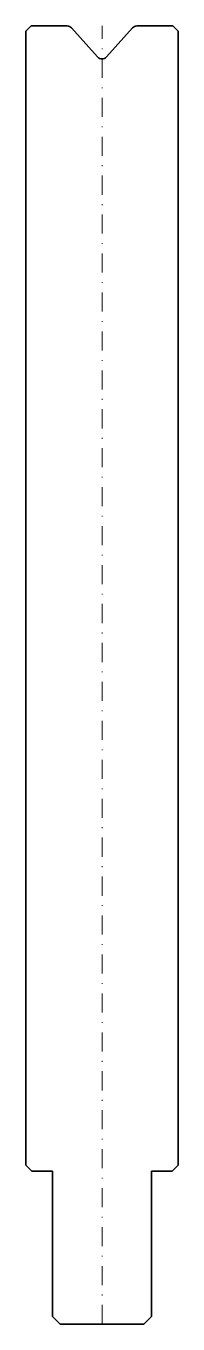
# Model space of a CAD drawing. Header units: millimetres. Extents: x -10 to 10, y -170 to 0.
import ezdxf

# ---------------------------------------------------------------- set-up
doc = ezdxf.new("R2010")
doc.units = ezdxf.units.MM
doc.header["$LTSCALE"] = 5
doc.linetypes.add('AUSGEZOGEN', pattern=[0])
doc.linetypes.add('DASHDOT', pattern=[1, 0.5, -0.25, 0, -0.25])
doc.layers.add('2', color=7, linetype='Continuous')

msp = doc.modelspace()

# ---------------------------------------------------------------- linework, layer by layer
at = {"layer": '2', "color": 7, "linetype": 'AUSGEZOGEN', "lineweight": 35}
for p, q in [((-10, -0.7), (-9.3, 0)), ((-9.3, 0), (-4.59, 0)), ((4.59, 0), (9.3, 0)), ((9.3, 0), (10, -0.7)), ((-10, -149.2), (-10, -0.7)), ((-4, -0.26), (-0.59, -4.05)), ((0.59, -4.05), (4, -0.26)), ((10, -0.7), (10, -149.2)), ((-9.2, -150), (-10, -149.2)), ((10, -149.2), (9.2, -150)), ((-6.5, -150), (-9.2, -150)), ((-6.5, -169), (-6.5, -150)), ((9.2, -150), (6.5, -150)), ((6.5, -150), (6.5, -169)), ((-5.5, -170), (-6.5, -169)), ((5.5, -170), (-5.5, -170)), ((6.5, -169), (5.5, -170))]:
    msp.add_line(p, q, dxfattribs=at)
at = {"layer": '2', "color": 7, "linetype": 'DASHDOT', "lineweight": 18}
msp.add_line((0, -170), (0, 0), dxfattribs=at)
at = {"layer": '2', "color": 7, "linetype": 'AUSGEZOGEN', "lineweight": 35}
for centre, start, end in [((4.59, -0.8), 89.9983, 138.0017), ((-4.59, -0.8), 41.9983, 90.0017), ((0, -3.51), 222, 318)]:
    msp.add_arc(centre, 0.8, start, end, dxfattribs=at)

doc.saveas('drawing.dxf')
